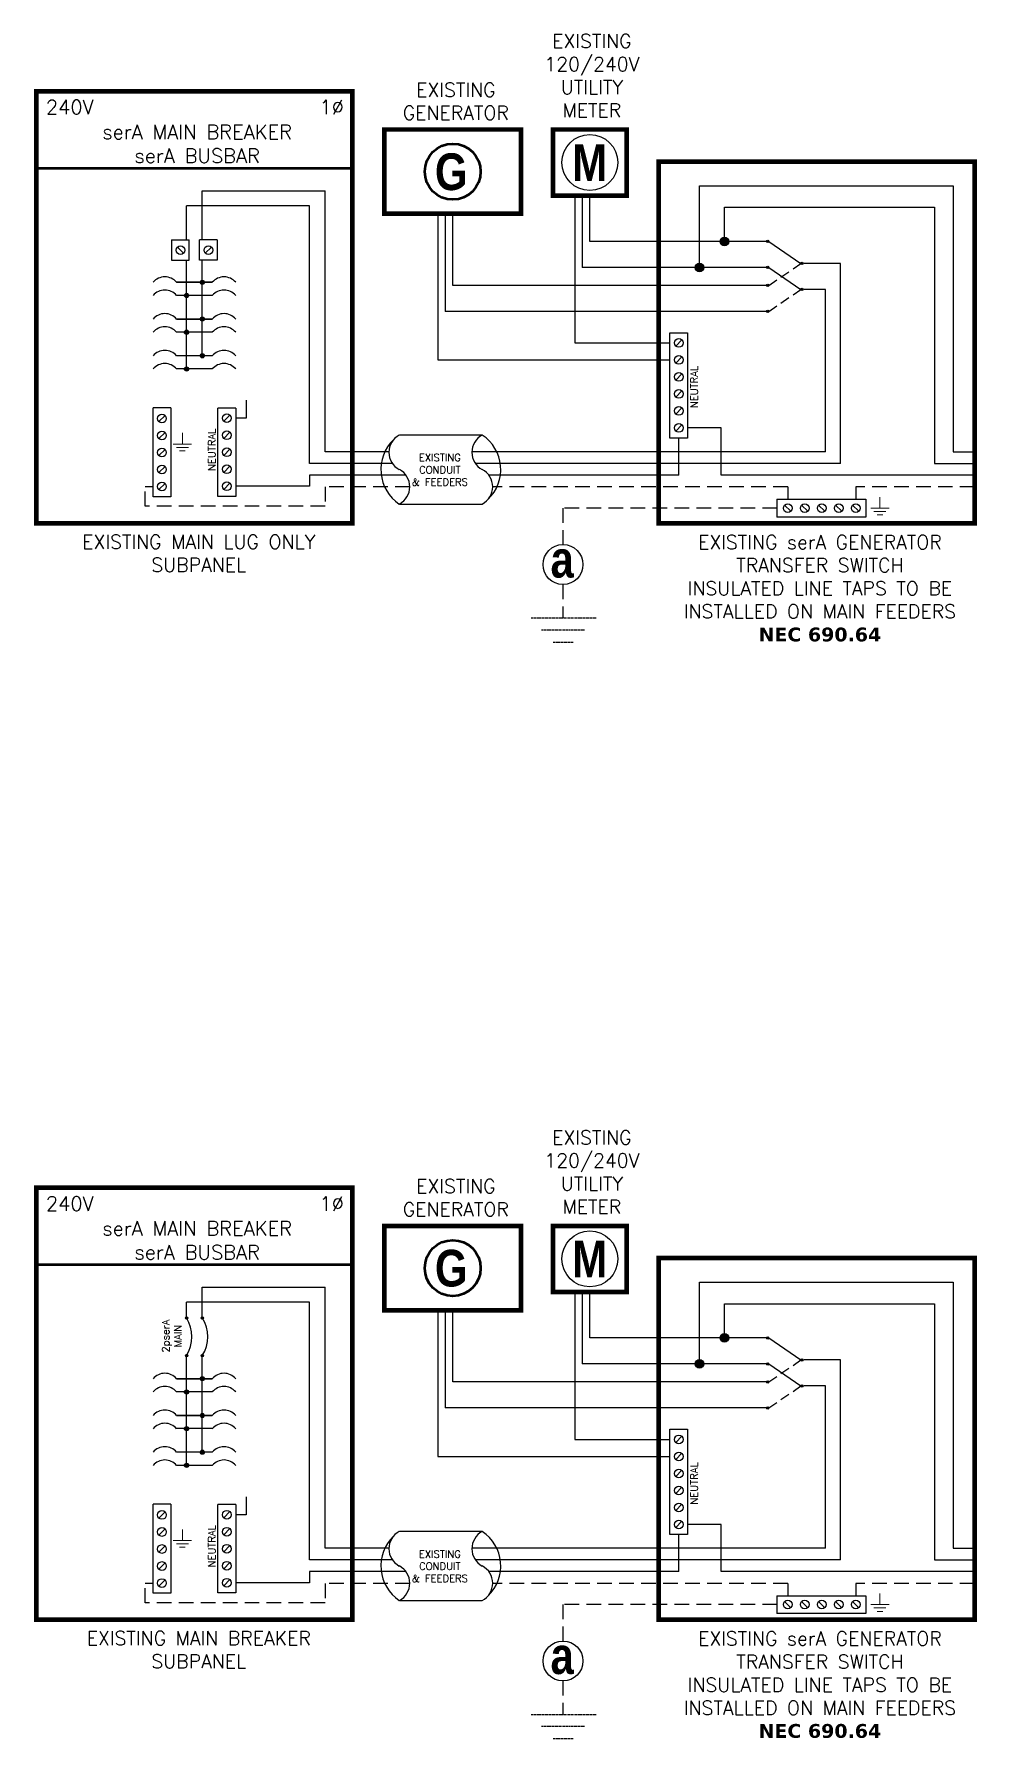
# Model space of a CAD drawing. Header units: feet. Extents: x -10709 to -6641, y 20772 to 21592.
# Drawn here: x -8677.1 to -8435.7, y 21156.2 to 21592.3 of the extents above; entities that cross this region are included whole.
import ezdxf

# ---------------------------------------------------------------- set-up
doc = ezdxf.new("R2010")
doc.units = ezdxf.units.FT
doc.header["$MEASUREMENT"] = 0
doc.linetypes.add('HIDDEN', pattern=[0.375, 0.25, -0.125])
doc.styles.add('ONE LINE TXT', font='techb___.ttf')
doc.styles.get("Standard").update_dxf_attribs({"font": 'simplex.shx'})

# ---------------------------------------------------------------- blocks, each defined once
blk = doc.blocks.new('transferSwith_mainBreakerSubpanel')
at = {"linetype": 'Continuous'}
h = blk.add_hatch(color=1, dxfattribs=at)
h.dxf.hatch_style = 1
edge = h.paths.add_edge_path()
edge.add_arc((-201.77, 67.91), 0.291, 0, 360)
h = blk.add_hatch(color=1, dxfattribs=at)
h.dxf.hatch_style = 1
edge = h.paths.add_edge_path()
edge.add_arc((-197.74, 67.91), 0.291, 0, 360)
h = blk.add_hatch(color=254, dxfattribs=at)
h.dxf.hatch_style = 1
edge = h.paths.add_edge_path()
edge.add_arc((-64.07, 62.8), 1.11, 0, 360)
h = blk.add_hatch(color=1, dxfattribs=at)
h.dxf.hatch_style = 1
edge = h.paths.add_edge_path()
edge.add_arc((-52.98, 62.8), 0.291, 0, 360)
h = blk.add_hatch(color=1, dxfattribs=at)
h.dxf.hatch_style = 1
edge = h.paths.add_edge_path()
edge.add_arc((-201.77, 58.28), 0.291, 0, 360)
h = blk.add_hatch(color=1, dxfattribs=at)
h.dxf.hatch_style = 1
edge = h.paths.add_edge_path()
edge.add_arc((-197.74, 58.28), 0.291, 0, 360)
h = blk.add_hatch(color=254, dxfattribs=at)
h.dxf.hatch_style = 1
edge = h.paths.add_edge_path()
edge.add_arc((-70.44, 56.15), 1.11, 0, 360)
h = blk.add_hatch(color=1, dxfattribs=at)
h.dxf.hatch_style = 1
edge = h.paths.add_edge_path()
edge.add_arc((-44.17, 57.17), 0.291, 0, 360)
h = blk.add_hatch(color=1, dxfattribs=at)
h.dxf.hatch_style = 1
edge = h.paths.add_edge_path()
edge.add_arc((-197.74, 52.36), 0.528, 0, 360)
h = blk.add_hatch(color=1, dxfattribs=at)
h.dxf.hatch_style = 1
edge = h.paths.add_edge_path()
edge.add_arc((-52.98, 56.15), 0.291, 0, 360)
h = blk.add_hatch(color=1, dxfattribs=at)
h.dxf.hatch_style = 1
edge = h.paths.add_edge_path()
edge.add_arc((-201.77, 48.98), 0.528, 0, 360)
h = blk.add_hatch(color=1, dxfattribs=at)
h.dxf.hatch_style = 1
edge = h.paths.add_edge_path()
edge.add_arc((-52.98, 51.54), 0.291, 0, 360)
h = blk.add_hatch(color=1, dxfattribs=at)
h.dxf.hatch_style = 1
edge = h.paths.add_edge_path()
edge.add_arc((-44.17, 50.52), 0.291, 0, 360)
h = blk.add_hatch(color=1, dxfattribs=at)
h.dxf.hatch_style = 1
edge = h.paths.add_edge_path()
edge.add_arc((-52.98, 44.89), 0.291, 0, 360)
h = blk.add_hatch(color=1, dxfattribs=at)
h.dxf.hatch_style = 1
edge = h.paths.add_edge_path()
edge.add_arc((-201.77, 39.58), 0.528, 0, 360)
h = blk.add_hatch(color=1, dxfattribs=at)
h.dxf.hatch_style = 1
edge = h.paths.add_edge_path()
edge.add_arc((-197.74, 42.95), 0.528, 0, 360)
h = blk.add_hatch(color=1, dxfattribs=at)
h.dxf.hatch_style = 1
edge = h.paths.add_edge_path()
edge.add_arc((-201.77, 30.17), 0.528, 0, 360)
h = blk.add_hatch(color=1, dxfattribs=at)
h.dxf.hatch_style = 1
edge = h.paths.add_edge_path()
edge.add_arc((-197.74, 33.55), 0.528, 0, 360)
at = {"color": 155, "true_color": 0x647190}
blk.add_line((-240.21, 101.21), (-159.3, 101.21), dxfattribs=at)
at = {"lineweight": 50}
blk.add_line((-240.21, 81.57), (-159.3, 81.57), dxfattribs=at)
at = {"color": 7, "linetype": 'Continuous'}
for p, q in [((-197.74, 68.2), (-197.74, 75.74)), ((-166.26, 9), (-166.26, 75.74)), ((-197.74, 33.55), (-197.74, 57.98)), ((-204.33, 52.36), (-195.18, 52.36)), ((-195.18, 52.36), (-204.33, 52.36)), ((-204.33, 42.95), (-195.18, 42.95)), ((-195.18, 42.95), (-204.33, 42.95)), ((-195.18, 33.55), (-204.33, 33.55)), ((-126.05, 13.26), (-147.29, 13.26)), ((-147.29, -4.37), (-126.05, -4.37))]:
    blk.add_line(p, q, dxfattribs=at)
at = {"color": 7}
for p, q in [((-197.74, 75.74), (-166.26, 75.74)), ((-100.44, 74.55), (-100.44, 56.15)), ((-70.44, 57.26), (-70.44, 77.05)), ((-70.44, 77.05), (-5.46, 77.05)), ((-5.46, 77.05), (-5.46, 9)), ((-135.55, 69.88), (-135.55, 44.89)), ((-53.27, 56.15), (-100.44, 56.15)), ((-38.16, 50.52), (-43.63, 50.52)), ((-38.16, 9), (-38.16, 50.52)), ((-53.27, 44.89), (-135.55, 44.89)), ((-149.96, 9), (-166.26, 9)), ((-38.16, 9), (-128.71, 9)), ((-5.46, 9), (0, 9))]:
    blk.add_line(p, q, dxfattribs=at)
at = {"color": 253, "linetype": 'Continuous'}
for p, q in [((-102.36, 74.55), (-102.36, 36.83)), ((-137.47, 69.88), (-137.47, 32.48)), ((-102.36, 36.83), (-78.02, 36.83)), ((-137.47, 32.48), (-78.02, 32.48)), ((-186.54, 22.16), (-186.54, 17.57)), ((-186.54, 17.57), (-189.19, 17.57)), ((-64.91, 15.08), (-73.48, 15.08)), ((-64.91, 3), (-64.91, 15.08)), ((-75.75, 3), (-75.75, 12.48)), ((-170.31, 0.16), (-189.19, 0.16)), ((-145.61, 3), (-170.31, 3)), ((-170.31, 3), (-170.31, 0.16)), ((-75.75, 3), (-124.36, 3)), ((0, 3), (-64.91, 3))]:
    blk.add_line(p, q, dxfattribs=at)
at = {"color": 10, "linetype": 'Continuous'}
for p, q in [((-98.51, 62.8), (-98.51, 74.55)), ((-201.77, 68.2), (-201.77, 71.91)), ((-170.28, 71.91), (-201.77, 71.91)), ((-170.28, 6), (-170.28, 71.91)), ((-133.62, 51.54), (-133.62, 69.88)), ((-64.07, 63.91), (-64.07, 71.54)), ((-64.07, 71.54), (-10.28, 71.54)), ((-10.28, 71.54), (-10.28, 6)), ((-53.27, 62.8), (-98.51, 62.8)), ((-201.77, 30.17), (-201.77, 57.98)), ((-34.38, 57.17), (-43.63, 57.17)), ((-34.38, 6), (-34.38, 57.17)), ((-195.18, 48.98), (-204.33, 48.98)), ((-53.27, 51.54), (-133.62, 51.54)), ((-195.18, 39.58), (-204.33, 39.58)), ((-195.18, 30.17), (-204.33, 30.17)), ((-149.06, 6), (-170.28, 6)), ((-34.38, 6), (-127.82, 6)), ((-10.28, 6), (0, 6))]:
    blk.add_line(p, q, dxfattribs=at)
at = {"color": 1, "linetype": 'Continuous'}
for p, q in [((-52.69, 62.8), (-44.46, 57.17)), ((-52.69, 56.15), (-44.46, 50.52)), ((-78.02, 12.48), (-78.02, 39.43)), ((-78.02, 39.43), (-73.48, 39.43)), ((-73.48, 39.43), (-73.48, 12.48)), ((-210.33, -2.51), (-210.33, 20.23)), ((-205.79, 20.23), (-210.33, 20.23)), ((-205.79, 20.23), (-205.79, -2.51)), ((-193.72, -2.43), (-193.72, 20.16)), ((-189.19, 20.16), (-193.72, 20.16)), ((-189.19, 20.16), (-189.19, -2.43)), ((-73.48, 12.48), (-78.02, 12.48)), ((-205.79, -2.51), (-210.33, -2.51)), ((-189.19, -2.43), (-193.72, -2.43)), ((-50.6, -3.16), (-27.86, -3.16)), ((-50.6, -3.16), (-50.6, -7.7)), ((-27.86, -3.16), (-27.86, -7.7)), ((-27.86, -7.7), (-50.6, -7.7))]:
    blk.add_line(p, q, dxfattribs=at)
at = {"color": 4, "linetype": 'HIDDEN', "ltscale": 10}
for p, q in [((-52.69, 51.54), (-44.46, 57.17)), ((-52.69, 44.89), (-44.46, 50.52))]:
    blk.add_line(p, q, dxfattribs=at)
at = {"color": 4, "linetype": 'Continuous'}
for p, q in [((-74.97, 37.62), (-76.54, 36.05)), ((-74.97, 33.27), (-76.54, 31.7)), ((-74.97, 28.92), (-76.54, 27.35)), ((-74.97, 24.57), (-76.54, 23)), ((-207.27, 18.28), (-208.84, 16.71)), ((-190.67, 18.35), (-192.24, 16.78)), ((-74.97, 20.22), (-76.54, 18.64)), ((-207.27, 13.93), (-208.84, 12.36)), ((-190.67, 14), (-192.24, 12.43)), ((-74.97, 15.87), (-76.54, 14.29)), ((-207.27, 9.58), (-208.84, 8.01)), ((-190.67, 9.65), (-192.24, 8.08)), ((-207.27, 5.23), (-208.84, 3.66)), ((-190.67, 5.3), (-192.24, 3.73)), ((-207.27, 0.88), (-208.84, -0.69)), ((-190.67, 0.95), (-192.24, -0.62)), ((-48.64, -4.65), (-47.07, -6.22)), ((-44.29, -4.65), (-42.72, -6.22)), ((-39.94, -4.65), (-38.37, -6.22)), ((-35.59, -4.65), (-34.02, -6.22)), ((-31.24, -4.65), (-29.67, -6.22))]:
    blk.add_line(p, q, dxfattribs=at)
at = {"color": 92, "linetype": 'HIDDEN', "ltscale": 15}
for p, q in [((-212.34, -4.96), (-212.34, 0.09)), ((-212.34, 0.09), (-210.33, 0.09)), ((-144.63, 0), (-166.26, 0)), ((-166.26, 0), (-166.26, -4.96)), ((-47.86, 0), (-123.38, 0)), ((-47.86, 0), (-47.86, -3.16)), ((0, 0), (-30.45, 0)), ((-30.45, 0), (-30.45, -3.16)), ((-166.26, -4.96), (-212.34, -4.96)), ((-50.6, -5.43), (-105.39, -5.43)), ((-105.39, -5.43), (-105.39, -14.75)), ((-105.39, -24.97), (-105.39, -33.51))]:
    blk.add_line(p, q, dxfattribs=at)
at = {"lineweight": 50, "const_width": 1.19}
for points in [[(-240.21, -9.3), (-240.21, 101.21), (-159.3, 101.21), (-159.3, -9.3)], [(-151.13, 69.88), (-116.11, 69.88), (-116.11, 91.44), (-151.13, 91.44)], [(-107.94, 74.55), (-107.94, 91.44), (-89.08, 91.44), (-89.08, 74.55)], [(-80.92, -9.3), (-80.92, 83.21), (0, 83.21), (0, -9.3)]]:
    blk.add_lwpolyline(points, close=True, dxfattribs=at)
at = {"color": 92, "linetype": 'Continuous', "lineweight": 5, "ltscale": 0.05, "flags": 128}
for points in [[(-202.83, 13.81), (-202.83, 10.97)], [(-205.18, 10.97), (-200.49, 10.97)], [(-201.3, 10.1), (-204.36, 10.1)], [(-202.12, 9.23), (-203.55, 9.23)], [(-24.24, -2.59), (-24.24, -5.43)], [(-26.58, -5.43), (-21.9, -5.43)], [(-22.71, -6.3), (-25.77, -6.3)], [(-23.52, -7.17), (-24.96, -7.17)]]:
    blk.add_lwpolyline(points, dxfattribs=at)
at = {"color": 92, "linetype": 'HIDDEN', "flags": 128}
for points in [[(-113.53, -33.51), (-96.91, -33.51)], [(-99.85, -36.65), (-110.93, -36.65)], [(-102.79, -39.79), (-107.99, -39.79)]]:
    blk.add_lwpolyline(points, dxfattribs=at)
at = {"lineweight": 50}
blk.add_circle((-133.62, 80.66), 7.15, dxfattribs=at)
at = {"linetype": 'Continuous'}
blk.add_circle((-98.51, 83), 7.15, dxfattribs=at)
at = {"color": 1, "linetype": 'Continuous'}
for centre, radius in [((-201.77, 67.91), 0.291), ((-197.74, 67.91), 0.291), ((-52.98, 62.8), 0.291), ((-201.77, 58.28), 0.291), ((-197.74, 58.28), 0.291), ((-44.17, 57.17), 0.291), ((-197.74, 52.36), 0.528), ((-52.98, 56.15), 0.291), ((-201.77, 48.98), 0.528), ((-52.98, 51.54), 0.291), ((-44.17, 50.52), 0.291), ((-52.98, 44.89), 0.291), ((-201.77, 39.58), 0.528), ((-197.74, 42.95), 0.528), ((-201.77, 30.17), 0.528), ((-197.74, 33.55), 0.528)]:
    blk.add_circle(centre, radius, dxfattribs=at)
at = {"color": 7, "linetype": 'Continuous'}
for centre, radius in [((-64.07, 62.8), 1.11), ((-70.44, 56.15), 1.11), ((-105.39, -19.86), 5.11)]:
    blk.add_circle(centre, radius, dxfattribs=at)
at = {"color": 4, "linetype": 'Continuous'}
for centre in [(-75.75, 36.83), (-75.75, 32.48), (-75.75, 28.13), (-75.75, 23.78), (-208.06, 17.49), (-191.45, 17.57), (-75.75, 19.43), (-208.06, 13.14), (-191.45, 13.21), (-75.75, 15.08), (-208.06, 8.79), (-191.45, 8.86), (-208.06, 4.44), (-191.45, 4.51), (-208.06, 0.09), (-191.45, 0.16), (-47.86, -5.43), (-43.51, -5.43), (-39.15, -5.43), (-34.8, -5.43), (-30.45, -5.43)]:
    blk.add_circle(centre, 1.11, dxfattribs=at)
at = {"color": 1, "linetype": 'Continuous'}
for centre, radius, start, end in [((-209.44, 63.09), 9.06, 327.8708, 32.1292), ((-205.41, 63.09), 9.06, 327.8708, 32.1292), ((-207.33, 49.81), 3.93, 40.3392, 139.6608), ((-192.18, 49.81), 3.93, 40.3392, 139.6608), ((-207.33, 46.43), 3.93, 40.3392, 139.6608), ((-192.18, 46.43), 3.93, 40.3392, 139.6608), ((-207.33, 40.41), 3.93, 40.3392, 139.6608), ((-192.18, 40.41), 3.93, 40.3392, 139.6608), ((-207.33, 37.03), 3.93, 40.3392, 139.6608), ((-192.18, 37.03), 3.93, 40.3392, 139.6608), ((-207.33, 31.01), 3.93, 40.3392, 139.6608), ((-192.18, 31.01), 3.93, 40.3392, 139.6608), ((-207.33, 27.63), 3.93, 40.3392, 139.6608), ((-192.18, 27.63), 3.93, 40.3392, 139.6608)]:
    blk.add_arc(centre, radius, start, end, dxfattribs=at)
at = {"linetype": 'Continuous'}
for centre, start, end in [((-144.98, 8.85), 117.6639, 242.3361), ((-123.74, 8.85), 117.6639, 242.3361), ((-149.6, 0.04), 297.6639, 62.3361), ((-128.36, 0.04), 297.6639, 62.3361)]:
    blk.add_arc(centre, 4.98, start, end, dxfattribs=at)
at = {"color": 7, "linetype": 'Continuous'}
for centre, start, end in [((-131.9, 4.44), 313.9732, 56.4265), ((-141.44, 4.44), 133.9732, 236.4265)]:
    blk.add_arc(centre, 10.58, start, end, dxfattribs=at)
at = {"color": 253, "linetype": 'Continuous', "style": 'ONE LINE TXT'}
for s, p in [('M', (-103.07, 78.28)), ('G', (-138.18, 75.95))]:
    blk.add_text(s, height=9.38, dxfattribs=at).set_placement(p)
at = {"color": 4, "linetype": 'Continuous'}
for p in [(-70.87, 20.15), (-194.38, 4.08)]:
    blk.add_text('NEUTRAL', height=1.874, rotation=90, dxfattribs=at).set_placement(p)
at = {"color": 1, "attachment_point": 5}
for s, width, gutter_width, heights, insert, char_height in [('EXISTING\\P120/240V UTILITY METER', 0.0523, 7.17, [0], (-98, 105.22), 3.5433), ('EXISTING\\PGENERATOR', 0.8484, 7.17, [0], (-132.83, 98.65), 3.543), ('240V', 0.1481, 0.75, [0], (-231.68, 97.16), 3.658), ('1∅', 0.1481, 0.75, [0], (-164.61, 97.16), 3.658), ('serA MAIN BREAKER\\PserA BUSBAR', 72.4998, 0.75, [0], (-199.05, 87.76), 3.6576), ('EXISTING MAIN BREAKER SUBPANEL', 79.2627, 97.94, [154.49], (-198.65, -16.99), 3.5433), ('\\PEXISTING serA GENERATOR TRANSFER SWITCH\\PINSULATED LINE TAPS TO BE INSTALLED ON MAIN FEEDERS\\P{\\fVerdana|b1|i0|c0|p34;NEC 690.64}', 84.2946, 7.17, [0], (-39.62, -23.02), 3.5433)]:
    blk.add_mtext_dynamic_manual_height_columns(s, width=width, gutter_width=gutter_width, heights=heights, dxfattribs=dict(at, insert=insert, char_height=char_height))
at = {"color": 4, "linetype": 'Continuous', "insert": (-205.55, 63.26), "char_height": 1.874, "attachment_point": 5, "rotation": 90}
blk.add_mtext_dynamic_manual_height_columns('2pserA\\PMAIN', width=0.1481, gutter_width=0.75, heights=[0], dxfattribs=at)
at = {"color": 4, "linetype": 'Continuous', "insert": (-136.92, 4.38), "char_height": 1.8743, "attachment_point": 5}
blk.add_mtext_dynamic_manual_height_columns('EXISTING CONDUIT\\P& FEEDERS', width=13.5689, gutter_width=7.17, heights=[0], dxfattribs=at)
at = {"color": 1, "linetype": 'Continuous', "insert": (-108.58, -13.81), "char_height": 9.3833, "attachment_point": 1, "style": 'ONE LINE TXT'}
blk.add_mtext_dynamic_manual_height_columns('{\\W1;\\C256;a}', width=0.1385, gutter_width=2.13, heights=[0], dxfattribs=at)
blk = doc.blocks.new('transferSwitch_mainLugSubpanel')
at = {"linetype": 'Continuous'}
h = blk.add_hatch(color=254, dxfattribs=at)
h.dxf.hatch_style = 1
edge = h.paths.add_edge_path()
edge.add_arc((-64.07, 62.8), 1.11, 0, 360)
h = blk.add_hatch(color=1, dxfattribs=at)
h.dxf.hatch_style = 1
edge = h.paths.add_edge_path()
edge.add_arc((-52.98, 62.8), 0.291, 0, 360)
h = blk.add_hatch(color=254, dxfattribs=at)
h.dxf.hatch_style = 1
edge = h.paths.add_edge_path()
edge.add_arc((-70.44, 56.15), 1.11, 0, 360)
h = blk.add_hatch(color=1, dxfattribs=at)
h.dxf.hatch_style = 1
edge = h.paths.add_edge_path()
edge.add_arc((-44.17, 57.17), 0.291, 0, 360)
h = blk.add_hatch(color=1, dxfattribs=at)
h.dxf.hatch_style = 1
edge = h.paths.add_edge_path()
edge.add_arc((-197.74, 52.36), 0.528, 0, 360)
h = blk.add_hatch(color=1, dxfattribs=at)
h.dxf.hatch_style = 1
edge = h.paths.add_edge_path()
edge.add_arc((-52.98, 56.15), 0.291, 0, 360)
h = blk.add_hatch(color=1, dxfattribs=at)
h.dxf.hatch_style = 1
edge = h.paths.add_edge_path()
edge.add_arc((-201.77, 48.98), 0.528, 0, 360)
h = blk.add_hatch(color=1, dxfattribs=at)
h.dxf.hatch_style = 1
edge = h.paths.add_edge_path()
edge.add_arc((-52.98, 51.54), 0.291, 0, 360)
h = blk.add_hatch(color=1, dxfattribs=at)
h.dxf.hatch_style = 1
edge = h.paths.add_edge_path()
edge.add_arc((-44.17, 50.52), 0.291, 0, 360)
h = blk.add_hatch(color=1, dxfattribs=at)
h.dxf.hatch_style = 1
edge = h.paths.add_edge_path()
edge.add_arc((-52.98, 44.89), 0.291, 0, 360)
h = blk.add_hatch(color=1, dxfattribs=at)
h.dxf.hatch_style = 1
edge = h.paths.add_edge_path()
edge.add_arc((-201.77, 39.58), 0.528, 0, 360)
h = blk.add_hatch(color=1, dxfattribs=at)
h.dxf.hatch_style = 1
edge = h.paths.add_edge_path()
edge.add_arc((-197.74, 42.95), 0.528, 0, 360)
h = blk.add_hatch(color=1, dxfattribs=at)
h.dxf.hatch_style = 1
edge = h.paths.add_edge_path()
edge.add_arc((-201.77, 30.17), 0.528, 0, 360)
h = blk.add_hatch(color=1, dxfattribs=at)
h.dxf.hatch_style = 1
edge = h.paths.add_edge_path()
edge.add_arc((-197.74, 33.55), 0.528, 0, 360)
at = {"color": 155, "true_color": 0x647190}
blk.add_line((-240.21, 101.21), (-159.3, 101.21), dxfattribs=at)
at = {"lineweight": 50}
blk.add_line((-240.21, 81.57), (-159.3, 81.57), dxfattribs=at)
at = {"color": 7, "linetype": 'Continuous'}
for p, q in [((-197.74, 63.18), (-197.74, 75.74)), ((-166.26, 9), (-166.26, 75.74)), ((-197.74, 33.55), (-197.74, 57.98)), ((-204.33, 52.36), (-195.18, 52.36)), ((-195.18, 52.36), (-204.33, 52.36)), ((-204.33, 42.95), (-195.18, 42.95)), ((-195.18, 42.95), (-204.33, 42.95)), ((-195.18, 33.55), (-204.33, 33.55)), ((-126.05, 13.26), (-147.29, 13.26)), ((-147.29, -4.37), (-126.05, -4.37))]:
    blk.add_line(p, q, dxfattribs=at)
at = {"color": 7}
for p, q in [((-197.74, 75.74), (-166.26, 75.74)), ((-100.44, 74.55), (-100.44, 56.15)), ((-70.44, 57.26), (-70.44, 77.05)), ((-70.44, 77.05), (-5.46, 77.05)), ((-5.46, 77.05), (-5.46, 9)), ((-135.55, 69.88), (-135.55, 44.89)), ((-53.27, 56.15), (-100.44, 56.15)), ((-38.16, 50.52), (-43.63, 50.52)), ((-38.16, 9), (-38.16, 50.52)), ((-53.27, 44.89), (-135.55, 44.89)), ((-149.96, 9), (-166.26, 9)), ((-38.16, 9), (-128.71, 9)), ((-5.46, 9), (0, 9))]:
    blk.add_line(p, q, dxfattribs=at)
at = {"color": 253, "linetype": 'Continuous'}
for p, q in [((-102.36, 74.55), (-102.36, 36.83)), ((-137.47, 69.88), (-137.47, 32.48)), ((-102.36, 36.83), (-78.02, 36.83)), ((-137.47, 32.48), (-78.02, 32.48)), ((-186.54, 22.16), (-186.54, 17.57)), ((-186.54, 17.57), (-189.19, 17.57)), ((-64.91, 15.08), (-73.48, 15.08)), ((-64.91, 3), (-64.91, 15.08)), ((-75.75, 3), (-75.75, 12.48)), ((-170.31, 0.16), (-189.19, 0.16)), ((-145.61, 3), (-170.31, 3)), ((-170.31, 3), (-170.31, 0.16)), ((-75.75, 3), (-124.36, 3)), ((0, 3), (-64.91, 3))]:
    blk.add_line(p, q, dxfattribs=at)
at = {"color": 10, "linetype": 'Continuous'}
for p, q in [((-98.51, 62.8), (-98.51, 74.55)), ((-201.77, 63.18), (-201.77, 71.91)), ((-170.28, 71.91), (-201.77, 71.91)), ((-170.28, 6), (-170.28, 71.91)), ((-133.62, 51.54), (-133.62, 69.88)), ((-64.07, 63.91), (-64.07, 71.54)), ((-64.07, 71.54), (-10.28, 71.54)), ((-10.28, 71.54), (-10.28, 6)), ((-53.27, 62.8), (-98.51, 62.8)), ((-201.77, 30.17), (-201.77, 57.98)), ((-34.38, 57.17), (-43.63, 57.17)), ((-34.38, 6), (-34.38, 57.17)), ((-195.18, 48.98), (-204.33, 48.98)), ((-53.27, 51.54), (-133.62, 51.54)), ((-195.18, 39.58), (-204.33, 39.58)), ((-195.18, 30.17), (-204.33, 30.17)), ((-149.06, 6), (-170.28, 6)), ((-34.38, 6), (-127.82, 6)), ((-10.28, 6), (0, 6))]:
    blk.add_line(p, q, dxfattribs=at)
at = {"color": 1, "linetype": 'Continuous'}
for p, q in [((-205.6, 63.18), (-205.6, 57.98)), ((-205.6, 63.18), (-201.06, 63.18)), ((-201.06, 57.98), (-201.06, 63.18)), ((-198.45, 57.98), (-198.45, 63.18)), ((-193.91, 63.18), (-198.45, 63.18)), ((-193.91, 63.18), (-193.91, 57.98)), ((-52.69, 62.8), (-44.46, 57.17)), ((-205.6, 57.98), (-201.06, 57.98)), ((-193.91, 57.98), (-198.45, 57.98)), ((-52.69, 56.15), (-44.46, 50.52)), ((-78.02, 12.48), (-78.02, 39.43)), ((-78.02, 39.43), (-73.48, 39.43)), ((-73.48, 39.43), (-73.48, 12.48)), ((-210.33, -2.51), (-210.33, 20.23)), ((-205.79, 20.23), (-210.33, 20.23)), ((-205.79, 20.23), (-205.79, -2.51)), ((-193.72, -2.43), (-193.72, 20.16)), ((-189.19, 20.16), (-193.72, 20.16)), ((-189.19, 20.16), (-189.19, -2.43)), ((-73.48, 12.48), (-78.02, 12.48)), ((-205.79, -2.51), (-210.33, -2.51)), ((-189.19, -2.43), (-193.72, -2.43)), ((-50.6, -3.16), (-27.86, -3.16)), ((-50.6, -3.16), (-50.6, -7.7)), ((-27.86, -3.16), (-27.86, -7.7)), ((-27.86, -7.7), (-50.6, -7.7))]:
    blk.add_line(p, q, dxfattribs=at)
at = {"color": 4, "linetype": 'Continuous'}
for p, q in [((-204.12, 61.37), (-202.54, 59.79)), ((-195.4, 61.37), (-196.97, 59.79)), ((-74.97, 37.62), (-76.54, 36.05)), ((-74.97, 33.27), (-76.54, 31.7)), ((-74.97, 28.92), (-76.54, 27.35)), ((-74.97, 24.57), (-76.54, 23)), ((-207.27, 18.28), (-208.84, 16.71)), ((-190.67, 18.35), (-192.24, 16.78)), ((-74.97, 20.22), (-76.54, 18.64)), ((-207.27, 13.93), (-208.84, 12.36)), ((-190.67, 14), (-192.24, 12.43)), ((-74.97, 15.87), (-76.54, 14.29)), ((-207.27, 9.58), (-208.84, 8.01)), ((-190.67, 9.65), (-192.24, 8.08)), ((-207.27, 5.23), (-208.84, 3.66)), ((-190.67, 5.3), (-192.24, 3.73)), ((-207.27, 0.88), (-208.84, -0.69)), ((-190.67, 0.95), (-192.24, -0.62)), ((-48.64, -4.65), (-47.07, -6.22)), ((-44.29, -4.65), (-42.72, -6.22)), ((-39.94, -4.65), (-38.37, -6.22)), ((-35.59, -4.65), (-34.02, -6.22)), ((-31.24, -4.65), (-29.67, -6.22))]:
    blk.add_line(p, q, dxfattribs=at)
at = {"color": 4, "linetype": 'HIDDEN', "ltscale": 10}
for p, q in [((-52.69, 51.54), (-44.46, 57.17)), ((-52.69, 44.89), (-44.46, 50.52))]:
    blk.add_line(p, q, dxfattribs=at)
at = {"color": 92, "linetype": 'HIDDEN', "ltscale": 15}
for p, q in [((-212.34, -4.96), (-212.34, 0.09)), ((-212.34, 0.09), (-210.33, 0.09)), ((-144.63, 0), (-166.26, 0)), ((-166.26, 0), (-166.26, -4.96)), ((-47.86, 0), (-123.38, 0)), ((-47.86, 0), (-47.86, -3.16)), ((0, 0), (-30.45, 0)), ((-30.45, 0), (-30.45, -3.16)), ((-166.26, -4.96), (-212.34, -4.96)), ((-50.6, -5.43), (-105.39, -5.43)), ((-105.39, -5.43), (-105.39, -14.75)), ((-105.39, -24.97), (-105.39, -33.51))]:
    blk.add_line(p, q, dxfattribs=at)
at = {"lineweight": 50, "const_width": 1.19}
for points in [[(-240.21, -9.3), (-240.21, 101.21), (-159.3, 101.21), (-159.3, -9.3)], [(-151.13, 69.88), (-116.11, 69.88), (-116.11, 91.44), (-151.13, 91.44)], [(-107.94, 74.55), (-107.94, 91.44), (-89.08, 91.44), (-89.08, 74.55)], [(-80.92, -9.3), (-80.92, 83.21), (0, 83.21), (0, -9.3)]]:
    blk.add_lwpolyline(points, close=True, dxfattribs=at)
at = {"color": 92, "linetype": 'Continuous', "lineweight": 5, "ltscale": 0.05, "flags": 128}
for points in [[(-202.83, 13.81), (-202.83, 10.97)], [(-205.18, 10.97), (-200.49, 10.97)], [(-201.3, 10.1), (-204.36, 10.1)], [(-202.12, 9.23), (-203.55, 9.23)], [(-24.24, -2.59), (-24.24, -5.43)], [(-26.58, -5.43), (-21.9, -5.43)], [(-22.71, -6.3), (-25.77, -6.3)], [(-23.52, -7.17), (-24.96, -7.17)]]:
    blk.add_lwpolyline(points, dxfattribs=at)
at = {"color": 92, "linetype": 'HIDDEN', "flags": 128}
for points in [[(-113.53, -33.51), (-96.91, -33.51)], [(-99.85, -36.65), (-110.93, -36.65)], [(-102.79, -39.79), (-107.99, -39.79)]]:
    blk.add_lwpolyline(points, dxfattribs=at)
at = {"lineweight": 50}
blk.add_circle((-133.62, 80.66), 7.15, dxfattribs=at)
at = {"linetype": 'Continuous'}
blk.add_circle((-98.51, 83), 7.15, dxfattribs=at)
at = {"color": 4, "linetype": 'Continuous'}
for centre in [(-203.33, 60.58), (-196.18, 60.58), (-75.75, 36.83), (-75.75, 32.48), (-75.75, 28.13), (-75.75, 23.78), (-208.06, 17.49), (-191.45, 17.57), (-75.75, 19.43), (-208.06, 13.14), (-191.45, 13.21), (-75.75, 15.08), (-208.06, 8.79), (-191.45, 8.86), (-208.06, 4.44), (-191.45, 4.51), (-208.06, 0.09), (-191.45, 0.16), (-47.86, -5.43), (-43.51, -5.43), (-39.15, -5.43), (-34.8, -5.43), (-30.45, -5.43)]:
    blk.add_circle(centre, 1.11, dxfattribs=at)
at = {"color": 7, "linetype": 'Continuous'}
for centre, radius in [((-64.07, 62.8), 1.11), ((-70.44, 56.15), 1.11), ((-105.39, -19.86), 5.11)]:
    blk.add_circle(centre, radius, dxfattribs=at)
at = {"color": 1, "linetype": 'Continuous'}
for centre, radius in [((-52.98, 62.8), 0.291), ((-44.17, 57.17), 0.291), ((-197.74, 52.36), 0.528), ((-52.98, 56.15), 0.291), ((-201.77, 48.98), 0.528), ((-52.98, 51.54), 0.291), ((-44.17, 50.52), 0.291), ((-52.98, 44.89), 0.291), ((-201.77, 39.58), 0.528), ((-197.74, 42.95), 0.528), ((-201.77, 30.17), 0.528), ((-197.74, 33.55), 0.528)]:
    blk.add_circle(centre, radius, dxfattribs=at)
for centre in [(-207.33, 49.81), (-192.18, 49.81), (-207.33, 46.43), (-192.18, 46.43), (-207.33, 40.41), (-192.18, 40.41), (-207.33, 37.03), (-192.18, 37.03), (-207.33, 31.01), (-192.18, 31.01), (-207.33, 27.63), (-192.18, 27.63)]:
    blk.add_arc(centre, 3.93, 40.3392, 139.6608, dxfattribs=at)
at = {"linetype": 'Continuous'}
for centre, start, end in [((-144.98, 8.85), 117.6639, 242.3361), ((-123.74, 8.85), 117.6639, 242.3361), ((-149.6, 0.04), 297.6639, 62.3361), ((-128.36, 0.04), 297.6639, 62.3361)]:
    blk.add_arc(centre, 4.98, start, end, dxfattribs=at)
at = {"color": 7, "linetype": 'Continuous'}
for centre, start, end in [((-131.9, 4.44), 313.9732, 56.4265), ((-141.44, 4.44), 133.9732, 236.4265)]:
    blk.add_arc(centre, 10.58, start, end, dxfattribs=at)
at = {"color": 253, "linetype": 'Continuous', "style": 'ONE LINE TXT'}
for s, p in [('M', (-103.07, 78.28)), ('G', (-138.18, 75.95))]:
    blk.add_text(s, height=9.38, dxfattribs=at).set_placement(p)
at = {"color": 4, "linetype": 'Continuous'}
for p in [(-70.87, 20.15), (-194.38, 4.08)]:
    blk.add_text('NEUTRAL', height=1.874, rotation=90, dxfattribs=at).set_placement(p)
at = {"color": 1, "attachment_point": 5}
for s, width, gutter_width, heights, insert, char_height in [('EXISTING\\P120/240V UTILITY METER', 0.0523, 7.17, [0], (-98, 105.22), 3.5433), ('EXISTING\\PGENERATOR', 0.8484, 7.17, [0], (-132.83, 98.65), 3.543), ('240V', 0.1481, 0.75, [0], (-231.68, 97.16), 3.658), ('1∅', 0.1481, 0.75, [0], (-164.61, 97.16), 3.658), ('serA MAIN BREAKER\\PserA BUSBAR', 72.4998, 0.75, [0], (-199.05, 87.76), 3.6576), ('EXISTING MAIN LUG ONLY SUBPANEL', 79.2627, 97.94, [154.49], (-198.65, -16.99), 3.5433), ('\\PEXISTING serA GENERATOR TRANSFER SWITCH\\PINSULATED LINE TAPS TO BE INSTALLED ON MAIN FEEDERS\\P{\\fVerdana|b1|i0|c0|p34;NEC 690.64}', 84.2946, 7.17, [0], (-39.62, -23.02), 3.5433)]:
    blk.add_mtext_dynamic_manual_height_columns(s, width=width, gutter_width=gutter_width, heights=heights, dxfattribs=dict(at, insert=insert, char_height=char_height))
at = {"color": 4, "linetype": 'Continuous', "insert": (-136.92, 4.38), "char_height": 1.8743, "attachment_point": 5}
blk.add_mtext_dynamic_manual_height_columns('EXISTING CONDUIT\\P& FEEDERS', width=13.5689, gutter_width=7.17, heights=[0], dxfattribs=at)
at = {"color": 1, "linetype": 'Continuous', "insert": (-108.58, -13.81), "char_height": 9.3833, "attachment_point": 1, "style": 'ONE LINE TXT'}
blk.add_mtext_dynamic_manual_height_columns('{\\W1;\\C256;a}', width=0.1385, gutter_width=2.13, heights=[0], dxfattribs=at)

msp = doc.modelspace()

# ---------------------------------------------------------------- block references
at = {"color": 7}
for name, p in [('transferSwitch_mainLugSubpanel', (-8436.29, 21476.46)), ('transferSwith_mainBreakerSubpanel', (-8436.29, 21195.95))]:
    msp.add_blockref(name, p, dxfattribs=at)

doc.saveas('drawing.dxf')
